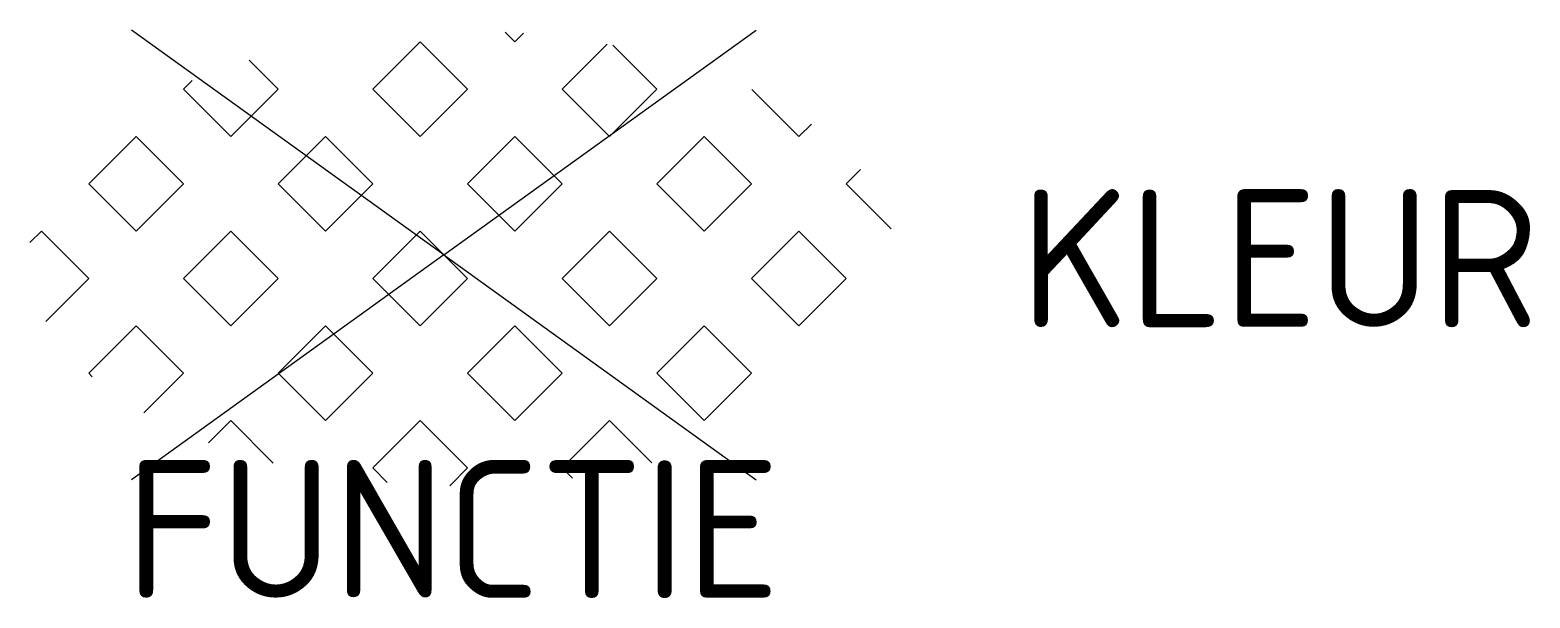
# Model space of a CAD drawing. Extents: x -5.6 to 14, y -4.4 to 3.
import ezdxf
from ezdxf.enums import TextEntityAlignment as Align

# ---------------------------------------------------------------- set-up
doc = ezdxf.new("R2010")
doc.units = 0
doc.styles.add('NLCS-ISO', font='NLCS-ISO.ttf')

msp = doc.modelspace()

# ---------------------------------------------------------------- linework, layer by layer
at = {"ltscale": 0.1}
for p, q in [((-0.237, 0.045), (-4.32, 2.985)), ((-0.237, 0.045), (3.847, 2.985)), ((0.691, 2.829), (0.563, 2.958)), ((0.691, 2.829), (0.805, 2.943)), ((-1.165, 2.211), (-0.546, 2.829)), ((0.073, 2.211), (-0.546, 2.829)), ((1.31, 2.211), (1.9, 2.8)), ((2.548, 2.211), (1.972, 2.787)), ((-2.402, 2.211), (-2.781, 2.589)), ((-3.64, 2.211), (-3.525, 2.326)), ((-3.021, 1.592), (-3.64, 2.211)), ((-3.021, 1.592), (-2.402, 2.211)), ((-0.546, 1.592), (-1.165, 2.211)), ((-0.546, 1.592), (0.073, 2.211)), ((1.929, 1.592), (1.31, 2.211)), ((1.929, 1.592), (2.548, 2.211)), ((4.404, 1.592), (3.787, 2.209)), ((-4.877, 0.973), (-4.258, 1.592)), ((-3.64, 0.973), (-4.258, 1.592)), ((-2.402, 0.973), (-1.784, 1.592)), ((-1.165, 0.973), (-1.784, 1.592)), ((0.073, 0.973), (0.691, 1.592)), ((1.31, 0.973), (0.691, 1.592)), ((2.548, 0.973), (3.166, 1.592)), ((3.785, 0.973), (3.166, 1.592)), ((4.404, 1.592), (4.567, 1.755)), ((5.022, 0.973), (5.209, 1.16)), ((-4.258, 0.354), (-4.877, 0.973)), ((-4.258, 0.354), (-3.64, 0.973)), ((-1.784, 0.354), (-2.402, 0.973)), ((-1.784, 0.354), (-1.165, 0.973)), ((0.691, 0.354), (0.073, 0.973)), ((0.691, 0.354), (1.31, 0.973)), ((3.166, 0.354), (2.548, 0.973)), ((3.166, 0.354), (3.785, 0.973)), ((5.61, 0.385), (5.022, 0.973)), ((-5.645, 0.206), (-5.496, 0.354)), ((-4.877, -0.264), (-5.496, 0.354)), ((-3.64, -0.264), (-3.021, 0.354)), ((-2.402, -0.264), (-3.021, 0.354)), ((-1.165, -0.264), (-0.546, 0.354)), ((0.073, -0.264), (-0.546, 0.354)), ((1.31, -0.264), (1.929, 0.354)), ((2.548, -0.264), (1.929, 0.354)), ((3.785, -0.264), (4.404, 0.354)), ((5.022, -0.264), (4.404, 0.354)), ((-0.237, 0.045), (-4.32, -2.895)), ((-0.237, 0.045), (3.847, -2.895)), ((-5.437, -0.824), (-4.877, -0.264)), ((-3.021, -0.883), (-3.64, -0.264)), ((-3.021, -0.883), (-2.402, -0.264)), ((-0.546, -0.883), (-1.165, -0.264)), ((-0.546, -0.883), (0.073, -0.264)), ((1.929, -0.883), (1.31, -0.264)), ((1.929, -0.883), (2.548, -0.264)), ((4.404, -0.883), (3.785, -0.264)), ((4.404, -0.883), (5.022, -0.264)), ((-4.877, -1.502), (-4.258, -0.883)), ((-3.64, -1.502), (-4.258, -0.883)), ((-2.402, -1.502), (-1.784, -0.883)), ((-1.165, -1.502), (-1.784, -0.883)), ((0.073, -1.502), (0.691, -0.883)), ((1.31, -1.502), (0.691, -0.883)), ((2.548, -1.502), (3.166, -0.883)), ((3.785, -1.502), (3.166, -0.883)), ((-4.832, -1.547), (-4.877, -1.502)), ((-4.156, -2.018), (-3.64, -1.502)), ((-1.784, -2.12), (-2.402, -1.502)), ((-1.784, -2.12), (-1.165, -1.502)), ((0.691, -2.12), (0.073, -1.502)), ((0.691, -2.12), (1.31, -1.502)), ((3.166, -2.12), (2.548, -1.502)), ((3.166, -2.12), (3.785, -1.502)), ((-3.311, -2.411), (-3.021, -2.12)), ((-2.466, -2.676), (-3.021, -2.12)), ((-1.165, -2.739), (-0.546, -2.12)), ((0.073, -2.739), (-0.546, -2.12)), ((1.31, -2.739), (1.929, -2.12)), ((2.48, -2.672), (1.929, -2.12)), ((-0.976, -2.928), (-1.165, -2.739)), ((-0.16, -2.972), (0.073, -2.739)), ((1.445, -2.874), (1.31, -2.739))]:
    msp.add_line(p, q, dxfattribs=at)

# ---------------------------------------------------------------- texts
at = {"style": 'NLCS-ISO'}
msp.add_attdef('KLEUR', text='', height=1.8, dxfattribs=at).set_placement((7.295, 0), align=Align.MIDDLE_LEFT)
at = {"style": 'NLCS-ISO', "flags": 1}
msp.add_attdef('FUNCTIE', text='', height=1.8, dxfattribs=at).set_placement((-0.121, -3.54), align=Align.MIDDLE_CENTER)

doc.saveas('drawing.dxf')
